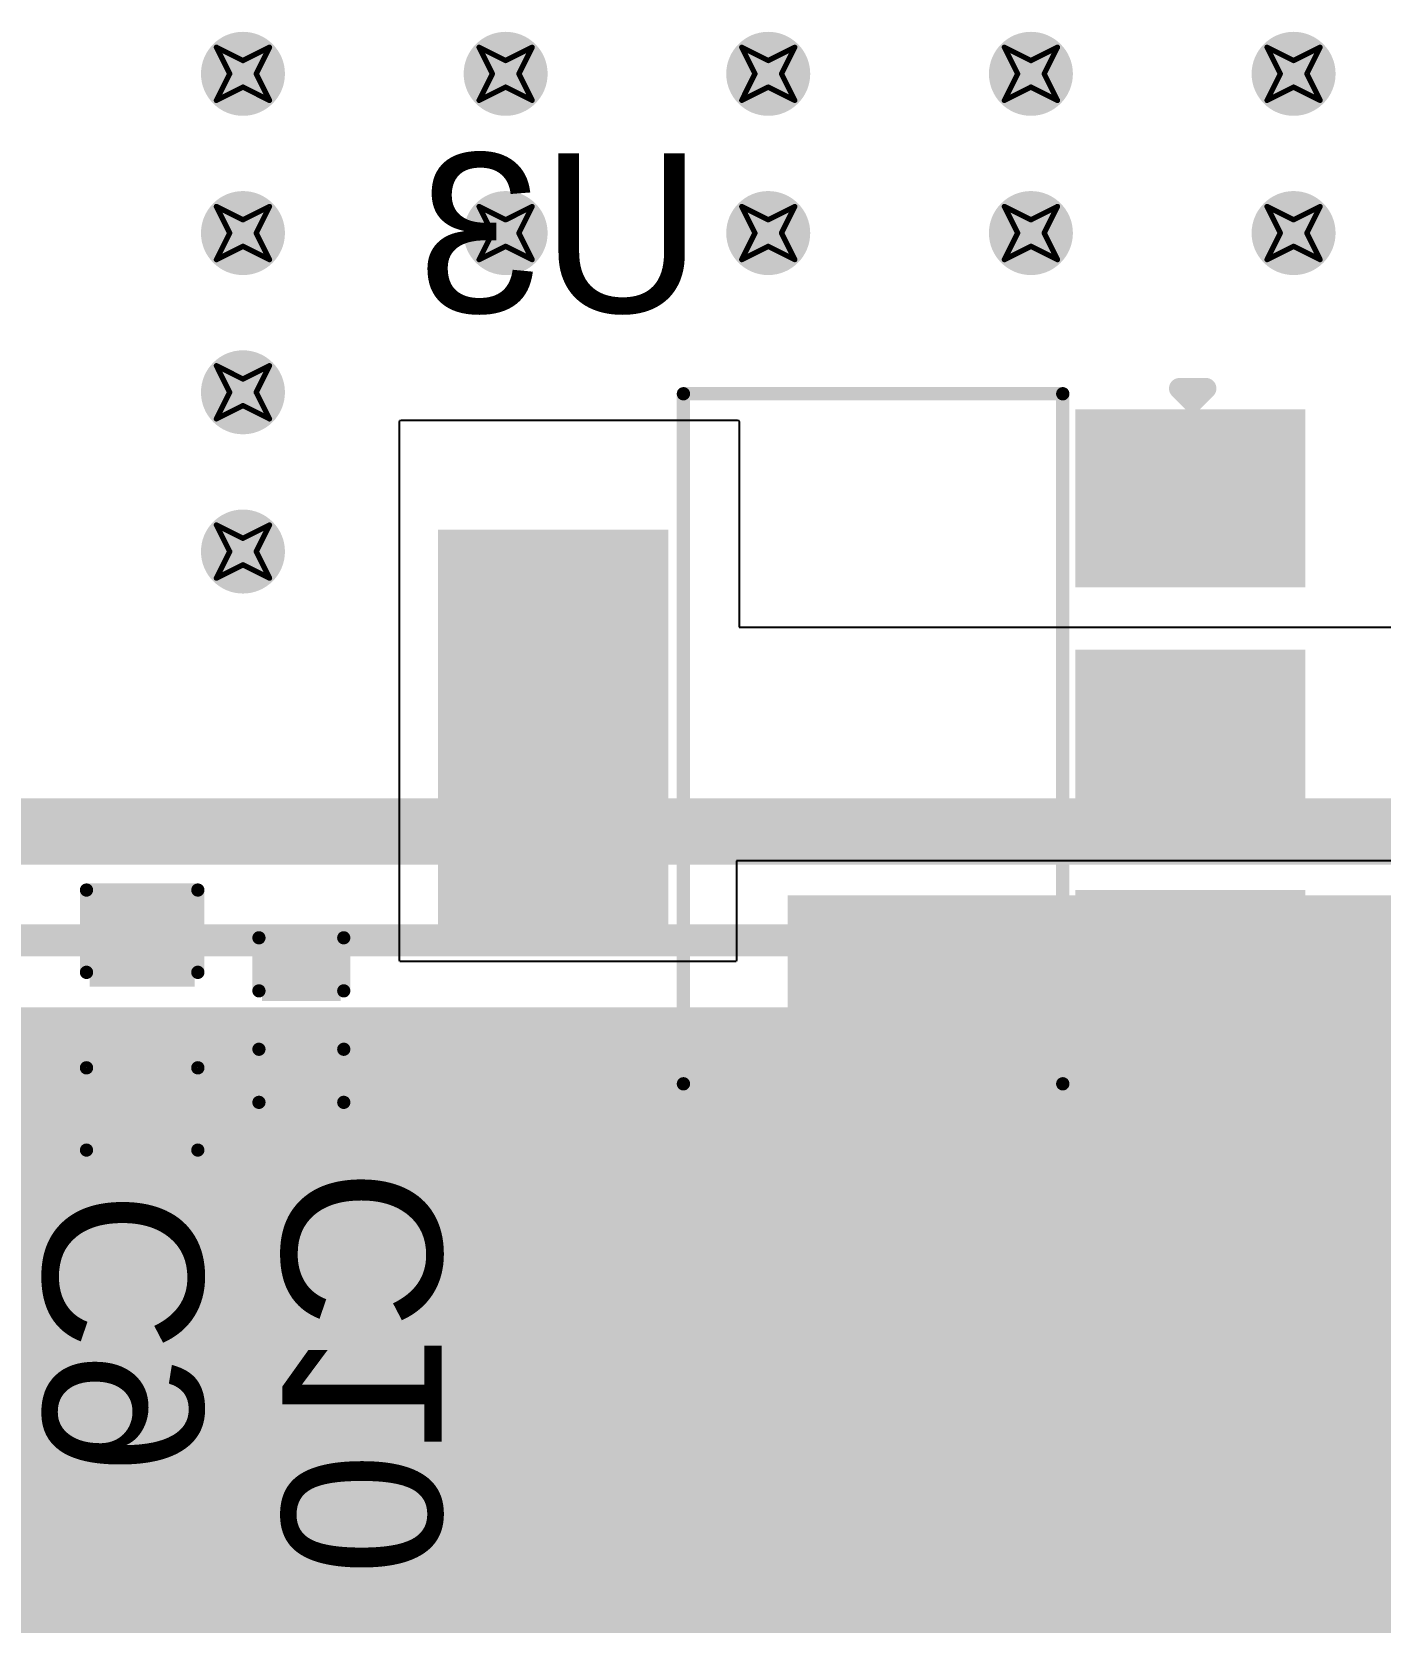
# Model space of a CAD drawing. Header units: inches. Extents: x -11 to 1110, y -7 to 455.
# Drawn here: x 614.89 to 627.8, y 40.21 to 55.43 of the extents above; entities that cross this region are included whole.
import ezdxf

# ---------------------------------------------------------------- set-up
doc = ezdxf.new("R2010")
doc.units = ezdxf.units.IN
for name, color, linetype in [('Bottom Layer', 5, 'Continuous'), ('Bottom Overlay', 54, 'Continuous'), ('Bottom Paste', 16, 'Continuous'), ('Bottom Solder', 6, 'Continuous'), ('Drill Drawing', 1, 'Continuous'), ('Top Layer', 1, 'Continuous'), ('Top Solder', 216, 'Continuous'), ('Via Holes', 16, 'Continuous')]:
    doc.layers.add(name, color=color, linetype=linetype)
doc.styles.add('Arial', font='', dxfattribs={"height": 0.2})
doc.styles.get('Arial').set_extended_font_data('Arial')

# ---------------------------------------------------------------- blocks, each defined once
blk = doc.blocks.new('SOT__223_B_8')
at = {"layer": 'Bottom Layer'}
for points in [[(-3.05, 4.05), (-1.55, 4.05), (-1.55, 2.05), (-3.05, 2.05)], [(-0.75, 4.05), (0.75, 4.05), (0.75, 2.05), (-0.75, 2.05)], [(1.55, 4.05), (3.05, 4.05), (3.05, 2.05), (1.55, 2.05)], [(-1.9, -2.05), (1.9, -2.05), (1.9, -4.05), (-1.9, -4.05)]]:
    blk.add_hatch(color=5, dxfattribs=at).paths.add_polyline_path(points)
at = {"layer": 'Bottom Paste'}
for points in [[(-3.05, 4.05), (-1.55, 4.05), (-1.55, 2.05), (-3.05, 2.05)], [(-0.75, 4.05), (0.75, 4.05), (0.75, 2.05), (-0.75, 2.05)], [(1.55, 4.05), (3.05, 4.05), (3.05, 2.05), (1.55, 2.05)], [(-1.9, -2.05), (1.9, -2.05), (1.9, -4.05), (-1.9, -4.05)]]:
    blk.add_hatch(color=16, dxfattribs=at).paths.add_polyline_path(points)
at = {"layer": 'Bottom Solder'}
for points in [[(-3.152, 4.152), (-1.448, 4.152), (-1.448, 1.948), (-3.152, 1.948)], [(-0.852, 4.152), (0.852, 4.152), (0.852, 1.948), (-0.852, 1.948)], [(1.448, 4.152), (3.152, 4.152), (3.152, 1.948), (1.448, 1.948)], [(-2.002, -1.948), (2.002, -1.948), (2.002, -4.152), (-2.002, -4.152)]]:
    blk.add_hatch(color=6, dxfattribs=at).paths.add_polyline_path(points)
at = {"layer": 'Bottom Overlay'}
for points in [[(-3.353, 2.946, 0.2, 0.2, 0), (-3.353, 3.2, 0.2, 0.2, 0)], [(-3.226, 3.073, 0.2, 0.2, 0), (-3.353, 3.2, 0.2, 0.2, 0)], [(-3.353, 2.946, 0.2, 0.2, 0), (-3.226, 3.073, 0.2, 0.2, 0)], [(-3.302, -1.803, 0.127, 0.127, 0), (-3.302, 1.829, 0.127, 0.127, 0)], [(3.302, 1.829, 0.127, 0.127, 0), (-3.302, 1.829, 0.127, 0.127, 0)], [(3.302, -1.803, 0.127, 0.127, 0), (3.302, 1.829, 0.127, 0.127, 0)], [(3.302, -1.803, 0.127, 0.127, 0), (-3.302, -1.803, 0.127, 0.127, 0)]]:
    blk.add_lwpolyline(points, format="xyseb", dxfattribs=at)
for points in [[(-3.403, 3.2, 0.1, 0.1, 1), (-3.303, 3.2, 0.1, 0.1, 1)], [(-3.403, 3.2, 0.1, 0.1, 1), (-3.303, 3.2, 0.1, 0.1, 1)], [(-3.403, 2.946, 0.1, 0.1, 1), (-3.303, 2.946, 0.1, 0.1, 1)], [(-3.403, 2.946, 0.1, 0.1, 1), (-3.303, 2.946, 0.1, 0.1, 1)], [(-3.276, 3.073, 0.1, 0.1, 1), (-3.176, 3.073, 0.1, 0.1, 1)], [(-3.276, 3.073, 0.1, 0.1, 1), (-3.176, 3.073, 0.1, 0.1, 1)], [(-3.334, 1.829, 0.0635, 0.0635, 1), (-3.27, 1.829, 0.0635, 0.0635, 1)], [(-3.334, 1.829, 0.0635, 0.0635, 1), (-3.27, 1.829, 0.0635, 0.0635, 1)], [(3.27, 1.829, 0.0635, 0.0635, 1), (3.334, 1.829, 0.0635, 0.0635, 1)], [(3.27, 1.829, 0.0635, 0.0635, 1), (3.334, 1.829, 0.0635, 0.0635, 1)], [(-3.334, -1.803, 0.0635, 0.0635, 1), (-3.27, -1.803, 0.0635, 0.0635, 1)], [(-3.334, -1.803, 0.0635, 0.0635, 1), (-3.27, -1.803, 0.0635, 0.0635, 1)], [(3.27, -1.803, 0.0635, 0.0635, 1), (3.334, -1.803, 0.0635, 0.0635, 1)], [(3.27, -1.803, 0.0635, 0.0635, 1), (3.334, -1.803, 0.0635, 0.0635, 1)]]:
    blk.add_lwpolyline(points, format="xyseb", close=True, dxfattribs=at)
blk = doc.blocks.new('C___0402_B_22')
at = {"layer": 'Bottom Layer'}
for points in [[(-0.241, 0.318), (-0.241, -0.318), (-0.699, -0.318), (-0.699, 0.318)], [(0.699, 0.318), (0.699, -0.318), (0.241, -0.318), (0.241, 0.318)]]:
    blk.add_hatch(color=5, dxfattribs=at).paths.add_polyline_path(points)
at = {"layer": 'Bottom Paste'}
for points in [[(-0.241, 0.318), (-0.241, -0.318), (-0.699, -0.318), (-0.699, 0.318)], [(0.699, 0.318), (0.699, -0.318), (0.241, -0.318), (0.241, 0.318)]]:
    blk.add_hatch(color=16, dxfattribs=at).paths.add_polyline_path(points)
at = {"layer": 'Bottom Solder'}
for points in [[(-0.181, 0.377), (-0.181, -0.377), (-0.758, -0.377), (-0.758, 0.377)], [(0.758, 0.377), (0.758, -0.377), (0.181, -0.377), (0.181, 0.377)]]:
    blk.add_hatch(color=6, dxfattribs=at).paths.add_polyline_path(points)
at = {"layer": 'Bottom Overlay'}
for points in [[(-0.279, 0.406, 0.127, 0.127, 0), (-0.787, 0.406, 0.127, 0.127, 0)], [(-0.787, -0.406, 0.127, 0.127, 0), (-0.787, 0.406, 0.127, 0.127, 0)], [(0.787, 0.406, 0.127, 0.127, 0), (0.279, 0.406, 0.127, 0.127, 0)], [(0.787, -0.406, 0.127, 0.127, 0), (0.787, 0.406, 0.127, 0.127, 0)], [(-0.279, -0.406, 0.127, 0.127, 0), (-0.787, -0.406, 0.127, 0.127, 0)], [(0.787, -0.406, 0.127, 0.127, 0), (0.279, -0.406, 0.127, 0.127, 0)]]:
    blk.add_lwpolyline(points, format="xyseb", dxfattribs=at)
for points in [[(-0.819, 0.406, 0.0635, 0.0635, 1), (-0.756, 0.406, 0.0635, 0.0635, 1)], [(-0.819, 0.406, 0.0635, 0.0635, 1), (-0.756, 0.406, 0.0635, 0.0635, 1)], [(-0.311, 0.406, 0.0635, 0.0635, 1), (-0.248, 0.406, 0.0635, 0.0635, 1)], [(0.248, 0.406, 0.0635, 0.0635, 1), (0.311, 0.406, 0.0635, 0.0635, 1)], [(0.756, 0.406, 0.0635, 0.0635, 1), (0.819, 0.406, 0.0635, 0.0635, 1)], [(0.756, 0.406, 0.0635, 0.0635, 1), (0.819, 0.406, 0.0635, 0.0635, 1)], [(-0.819, -0.406, 0.0635, 0.0635, 1), (-0.756, -0.406, 0.0635, 0.0635, 1)], [(-0.819, -0.406, 0.0635, 0.0635, 1), (-0.756, -0.406, 0.0635, 0.0635, 1)], [(-0.311, -0.406, 0.0635, 0.0635, 1), (-0.248, -0.406, 0.0635, 0.0635, 1)], [(0.248, -0.406, 0.0635, 0.0635, 1), (0.311, -0.406, 0.0635, 0.0635, 1)], [(0.756, -0.406, 0.0635, 0.0635, 1), (0.819, -0.406, 0.0635, 0.0635, 1)], [(0.756, -0.406, 0.0635, 0.0635, 1), (0.819, -0.406, 0.0635, 0.0635, 1)]]:
    blk.add_lwpolyline(points, format="xyseb", close=True, dxfattribs=at)
blk = doc.blocks.new('C___0603_B_23')
at = {"layer": 'Bottom Layer'}
for points in [[(-1.143, -0.445), (-1.143, 0.445), (-0.381, 0.445), (-0.381, -0.445)], [(0.381, -0.445), (0.381, 0.445), (1.143, 0.445), (1.143, -0.445)]]:
    blk.add_hatch(color=5, dxfattribs=at).paths.add_polyline_path(points)
at = {"layer": 'Bottom Paste'}
for points in [[(-1.143, -0.445), (-1.143, 0.445), (-0.381, 0.445), (-0.381, -0.445)], [(0.381, -0.445), (0.381, 0.445), (1.143, 0.445), (1.143, -0.445)]]:
    blk.add_hatch(color=16, dxfattribs=at).paths.add_polyline_path(points)
at = {"layer": 'Bottom Solder'}
for points in [[(-1.203, -0.504), (-1.203, 0.504), (-0.321, 0.504), (-0.321, -0.504)], [(0.321, -0.504), (0.321, 0.504), (1.203, 0.504), (1.203, -0.504)]]:
    blk.add_hatch(color=6, dxfattribs=at).paths.add_polyline_path(points)
at = {"layer": 'Bottom Overlay'}
for points in [[(-1.245, -0.533, 0.127, 0.127, 0), (-1.245, 0.533, 0.127, 0.127, 0)], [(-0.457, 0.533, 0.127, 0.127, 0), (-1.245, 0.533, 0.127, 0.127, 0)], [(1.245, 0.533, 0.127, 0.127, 0), (0.457, 0.533, 0.127, 0.127, 0)], [(1.245, -0.533, 0.127, 0.127, 0), (1.245, 0.533, 0.127, 0.127, 0)], [(-0.457, -0.533, 0.127, 0.127, 0), (-1.245, -0.533, 0.127, 0.127, 0)], [(1.245, -0.533, 0.127, 0.127, 0), (0.457, -0.533, 0.127, 0.127, 0)]]:
    blk.add_lwpolyline(points, format="xyseb", dxfattribs=at)
for points in [[(-1.276, 0.533, 0.0635, 0.0635, 1), (-1.213, 0.533, 0.0635, 0.0635, 1)], [(-1.276, 0.533, 0.0635, 0.0635, 1), (-1.213, 0.533, 0.0635, 0.0635, 1)], [(-0.489, 0.533, 0.0635, 0.0635, 1), (-0.425, 0.533, 0.0635, 0.0635, 1)], [(0.425, 0.533, 0.0635, 0.0635, 1), (0.489, 0.533, 0.0635, 0.0635, 1)], [(1.213, 0.533, 0.0635, 0.0635, 1), (1.276, 0.533, 0.0635, 0.0635, 1)], [(1.213, 0.533, 0.0635, 0.0635, 1), (1.276, 0.533, 0.0635, 0.0635, 1)], [(-1.276, -0.533, 0.0635, 0.0635, 1), (-1.213, -0.533, 0.0635, 0.0635, 1)], [(-1.276, -0.533, 0.0635, 0.0635, 1), (-1.213, -0.533, 0.0635, 0.0635, 1)], [(-0.489, -0.533, 0.0635, 0.0635, 1), (-0.425, -0.533, 0.0635, 0.0635, 1)], [(0.425, -0.533, 0.0635, 0.0635, 1), (0.489, -0.533, 0.0635, 0.0635, 1)], [(1.213, -0.533, 0.0635, 0.0635, 1), (1.276, -0.533, 0.0635, 0.0635, 1)], [(1.213, -0.533, 0.0635, 0.0635, 1), (1.276, -0.533, 0.0635, 0.0635, 1)]]:
    blk.add_lwpolyline(points, format="xyseb", close=True, dxfattribs=at)

msp = doc.modelspace()

# ---------------------------------------------------------------- hatches: boundary and pattern name
at = {"layer": 'Bottom Layer'}
h = msp.add_hatch(color=5, dxfattribs=at)
edge = h.paths.add_edge_path()
edge.add_arc((616.915, 55.03), 0.3, 0, 360)
h = msp.add_hatch(color=5, dxfattribs=at)
edge = h.paths.add_edge_path()
edge.add_arc((619.43, 55.03), 0.3, 0, 360)
h = msp.add_hatch(color=5, dxfattribs=at)
edge = h.paths.add_edge_path()
edge.add_arc((621.944, 55.03), 0.3, 0, 360)
h = msp.add_hatch(color=5, dxfattribs=at)
edge = h.paths.add_edge_path()
edge.add_arc((624.459, 55.03), 0.3, 0, 360)
h = msp.add_hatch(color=5, dxfattribs=at)
edge = h.paths.add_edge_path()
edge.add_arc((626.974, 55.03), 0.3, 0, 360)
h = msp.add_hatch(color=5, dxfattribs=at)
edge = h.paths.add_edge_path()
edge.add_arc((616.915, 53.506), 0.3, 0, 360)
h = msp.add_hatch(color=5, dxfattribs=at)
edge = h.paths.add_edge_path()
edge.add_arc((619.43, 53.506), 0.3, 0, 360)
h = msp.add_hatch(color=5, dxfattribs=at)
edge = h.paths.add_edge_path()
edge.add_arc((621.944, 53.506), 0.3, 0, 360)
h = msp.add_hatch(color=5, dxfattribs=at)
edge = h.paths.add_edge_path()
edge.add_arc((624.459, 53.506), 0.3, 0, 360)
h = msp.add_hatch(color=5, dxfattribs=at)
edge = h.paths.add_edge_path()
edge.add_arc((626.974, 53.506), 0.3, 0, 360)
h = msp.add_hatch(color=5, dxfattribs=at)
edge = h.paths.add_edge_path()
edge.add_arc((616.915, 51.982), 0.3, 0, 360)
h = msp.add_hatch(color=5, dxfattribs=at)
edge = h.paths.add_edge_path()
edge.add_arc((616.915, 50.458), 0.3, 0, 360)
for points in [[(622.13, 41.092), (646.019, 41.092), (646.019, 47.168), (622.13, 47.168)], [(646.024, 25.476), (581.304, 25.476), (581.304, 45.872), (646.024, 45.872)]]:
    msp.add_hatch(color=5, dxfattribs=at).paths.add_polyline_path(points)
at = {"layer": 'Bottom Solder'}
h = msp.add_hatch(color=6, dxfattribs=at)
edge = h.paths.add_edge_path()
edge.add_arc((616.915, 55.03), 0.402, 0, 360)
h = msp.add_hatch(color=6, dxfattribs=at)
edge = h.paths.add_edge_path()
edge.add_arc((619.43, 55.03), 0.402, 0, 360)
h = msp.add_hatch(color=6, dxfattribs=at)
edge = h.paths.add_edge_path()
edge.add_arc((621.944, 55.03), 0.402, 0, 360)
h = msp.add_hatch(color=6, dxfattribs=at)
edge = h.paths.add_edge_path()
edge.add_arc((624.459, 55.03), 0.402, 0, 360)
h = msp.add_hatch(color=6, dxfattribs=at)
edge = h.paths.add_edge_path()
edge.add_arc((626.974, 55.03), 0.402, 0, 360)
h = msp.add_hatch(color=6, dxfattribs=at)
edge = h.paths.add_edge_path()
edge.add_arc((616.915, 53.506), 0.402, 0, 360)
h = msp.add_hatch(color=6, dxfattribs=at)
edge = h.paths.add_edge_path()
edge.add_arc((619.43, 53.506), 0.402, 0, 360)
h = msp.add_hatch(color=6, dxfattribs=at)
edge = h.paths.add_edge_path()
edge.add_arc((621.944, 53.506), 0.402, 0, 360)
h = msp.add_hatch(color=6, dxfattribs=at)
edge = h.paths.add_edge_path()
edge.add_arc((624.459, 53.506), 0.402, 0, 360)
h = msp.add_hatch(color=6, dxfattribs=at)
edge = h.paths.add_edge_path()
edge.add_arc((626.974, 53.506), 0.402, 0, 360)
h = msp.add_hatch(color=6, dxfattribs=at)
edge = h.paths.add_edge_path()
edge.add_arc((616.915, 51.982), 0.402, 0, 360)
h = msp.add_hatch(color=6, dxfattribs=at)
edge = h.paths.add_edge_path()
edge.add_arc((616.915, 50.458), 0.402, 0, 360)
at = {"layer": 'Top Layer'}
h = msp.add_hatch(color=1, dxfattribs=at)
edge = h.paths.add_edge_path()
edge.add_arc((616.915, 55.03), 0.3, 0, 360)
h = msp.add_hatch(color=1, dxfattribs=at)
edge = h.paths.add_edge_path()
edge.add_arc((619.43, 55.03), 0.3, 0, 360)
h = msp.add_hatch(color=1, dxfattribs=at)
edge = h.paths.add_edge_path()
edge.add_arc((621.944, 55.03), 0.3, 0, 360)
h = msp.add_hatch(color=1, dxfattribs=at)
edge = h.paths.add_edge_path()
edge.add_arc((624.459, 55.03), 0.3, 0, 360)
h = msp.add_hatch(color=1, dxfattribs=at)
edge = h.paths.add_edge_path()
edge.add_arc((626.974, 55.03), 0.3, 0, 360)
h = msp.add_hatch(color=1, dxfattribs=at)
edge = h.paths.add_edge_path()
edge.add_arc((616.915, 53.506), 0.3, 0, 360)
h = msp.add_hatch(color=1, dxfattribs=at)
edge = h.paths.add_edge_path()
edge.add_arc((619.43, 53.506), 0.3, 0, 360)
h = msp.add_hatch(color=1, dxfattribs=at)
edge = h.paths.add_edge_path()
edge.add_arc((621.944, 53.506), 0.3, 0, 360)
h = msp.add_hatch(color=1, dxfattribs=at)
edge = h.paths.add_edge_path()
edge.add_arc((624.459, 53.506), 0.3, 0, 360)
h = msp.add_hatch(color=1, dxfattribs=at)
edge = h.paths.add_edge_path()
edge.add_arc((626.974, 53.506), 0.3, 0, 360)
h = msp.add_hatch(color=1, dxfattribs=at)
edge = h.paths.add_edge_path()
edge.add_arc((616.915, 51.982), 0.3, 0, 360)
h = msp.add_hatch(color=1, dxfattribs=at)
edge = h.paths.add_edge_path()
edge.add_arc((616.915, 50.458), 0.3, 0, 360)
at = {"layer": 'Top Solder'}
h = msp.add_hatch(color=216, dxfattribs=at)
edge = h.paths.add_edge_path()
edge.add_arc((616.915, 55.03), 0.402, 0, 360)
h = msp.add_hatch(color=216, dxfattribs=at)
edge = h.paths.add_edge_path()
edge.add_arc((619.43, 55.03), 0.402, 0, 360)
h = msp.add_hatch(color=216, dxfattribs=at)
edge = h.paths.add_edge_path()
edge.add_arc((621.944, 55.03), 0.402, 0, 360)
h = msp.add_hatch(color=216, dxfattribs=at)
edge = h.paths.add_edge_path()
edge.add_arc((624.459, 55.03), 0.402, 0, 360)
h = msp.add_hatch(color=216, dxfattribs=at)
edge = h.paths.add_edge_path()
edge.add_arc((626.974, 55.03), 0.402, 0, 360)
h = msp.add_hatch(color=216, dxfattribs=at)
edge = h.paths.add_edge_path()
edge.add_arc((616.915, 53.506), 0.402, 0, 360)
h = msp.add_hatch(color=216, dxfattribs=at)
edge = h.paths.add_edge_path()
edge.add_arc((619.43, 53.506), 0.402, 0, 360)
h = msp.add_hatch(color=216, dxfattribs=at)
edge = h.paths.add_edge_path()
edge.add_arc((621.944, 53.506), 0.402, 0, 360)
h = msp.add_hatch(color=216, dxfattribs=at)
edge = h.paths.add_edge_path()
edge.add_arc((624.459, 53.506), 0.402, 0, 360)
h = msp.add_hatch(color=216, dxfattribs=at)
edge = h.paths.add_edge_path()
edge.add_arc((626.974, 53.506), 0.402, 0, 360)
h = msp.add_hatch(color=216, dxfattribs=at)
edge = h.paths.add_edge_path()
edge.add_arc((616.915, 51.982), 0.402, 0, 360)
h = msp.add_hatch(color=216, dxfattribs=at)
edge = h.paths.add_edge_path()
edge.add_arc((616.915, 50.458), 0.402, 0, 360)
at = {"layer": 'Via Holes'}
h = msp.add_hatch(color=7, dxfattribs=at)
edge = h.paths.add_edge_path()
edge.add_arc((616.915, 55.03), 0.15, 0, 360)
h = msp.add_hatch(color=7, dxfattribs=at)
edge = h.paths.add_edge_path()
edge.add_arc((619.43, 55.03), 0.15, 0, 360)
h = msp.add_hatch(color=7, dxfattribs=at)
edge = h.paths.add_edge_path()
edge.add_arc((621.944, 55.03), 0.15, 0, 360)
h = msp.add_hatch(color=7, dxfattribs=at)
edge = h.paths.add_edge_path()
edge.add_arc((624.459, 55.03), 0.15, 0, 360)
h = msp.add_hatch(color=7, dxfattribs=at)
edge = h.paths.add_edge_path()
edge.add_arc((626.974, 55.03), 0.15, 0, 360)
h = msp.add_hatch(color=7, dxfattribs=at)
edge = h.paths.add_edge_path()
edge.add_arc((616.915, 53.506), 0.15, 0, 360)
h = msp.add_hatch(color=7, dxfattribs=at)
edge = h.paths.add_edge_path()
edge.add_arc((619.43, 53.506), 0.15, 0, 360)
h = msp.add_hatch(color=7, dxfattribs=at)
edge = h.paths.add_edge_path()
edge.add_arc((621.944, 53.506), 0.15, 0, 360)
h = msp.add_hatch(color=7, dxfattribs=at)
edge = h.paths.add_edge_path()
edge.add_arc((624.459, 53.506), 0.15, 0, 360)
h = msp.add_hatch(color=7, dxfattribs=at)
edge = h.paths.add_edge_path()
edge.add_arc((626.974, 53.506), 0.15, 0, 360)
h = msp.add_hatch(color=7, dxfattribs=at)
edge = h.paths.add_edge_path()
edge.add_arc((616.915, 51.982), 0.15, 0, 360)
h = msp.add_hatch(color=7, dxfattribs=at)
edge = h.paths.add_edge_path()
edge.add_arc((616.915, 50.458), 0.15, 0, 360)

# ---------------------------------------------------------------- linework, layer by layer
at = {"layer": 'Bottom Layer'}
for p, q in [((618.414, 51.699), (618.417, 51.713)), ((618.414, 46.551), (618.414, 51.699)), ((618.417, 51.713), (618.432, 51.716)), ((618.432, 51.716), (621.647, 51.716)), ((621.647, 51.716), (621.662, 51.713)), ((621.662, 51.713), (621.665, 51.699)), ((621.665, 51.699), (621.665, 49.914)), ((621.665, 49.914), (621.665, 49.733)), ((621.665, 49.733), (651.086, 49.733)), ((647.37, 47.498), (621.64, 47.498)), ((621.64, 47.498), (621.64, 46.551)), ((618.417, 46.536), (618.414, 46.551)), ((618.432, 46.533), (618.417, 46.536)), ((621.622, 46.533), (618.432, 46.533)), ((621.637, 46.536), (621.622, 46.533)), ((621.64, 46.551), (621.637, 46.536))]:
    msp.add_line(p, q, dxfattribs=at)
at = {"layer": 'Drill Drawing'}
for points in [[(616.661, 55.284, 0.0508, 0.0508, 0), (616.915, 55.157, 0.0508, 0.0508, 0)], [(616.661, 55.284, 0.0508, 0.0508, 0), (616.788, 55.03, 0.0508, 0.0508, 0)], [(616.915, 55.157, 0.0508, 0.0508, 0), (617.169, 55.284, 0.0508, 0.0508, 0)], [(617.042, 55.03, 0.0508, 0.0508, 0), (617.169, 55.284, 0.0508, 0.0508, 0)], [(619.176, 55.284, 0.0508, 0.0508, 0), (619.43, 55.157, 0.0508, 0.0508, 0)], [(619.176, 55.284, 0.0508, 0.0508, 0), (619.303, 55.03, 0.0508, 0.0508, 0)], [(619.43, 55.157, 0.0508, 0.0508, 0), (619.684, 55.284, 0.0508, 0.0508, 0)], [(619.557, 55.03, 0.0508, 0.0508, 0), (619.684, 55.284, 0.0508, 0.0508, 0)], [(621.69, 55.284, 0.0508, 0.0508, 0), (621.944, 55.157, 0.0508, 0.0508, 0)], [(621.69, 55.284, 0.0508, 0.0508, 0), (621.817, 55.03, 0.0508, 0.0508, 0)], [(621.944, 55.157, 0.0508, 0.0508, 0), (622.198, 55.284, 0.0508, 0.0508, 0)], [(622.071, 55.03, 0.0508, 0.0508, 0), (622.198, 55.284, 0.0508, 0.0508, 0)], [(624.205, 55.284, 0.0508, 0.0508, 0), (624.459, 55.157, 0.0508, 0.0508, 0)], [(624.205, 55.284, 0.0508, 0.0508, 0), (624.332, 55.03, 0.0508, 0.0508, 0)], [(624.459, 55.157, 0.0508, 0.0508, 0), (624.713, 55.284, 0.0508, 0.0508, 0)], [(624.586, 55.03, 0.0508, 0.0508, 0), (624.713, 55.284, 0.0508, 0.0508, 0)], [(626.72, 55.284, 0.0508, 0.0508, 0), (626.974, 55.157, 0.0508, 0.0508, 0)], [(626.72, 55.284, 0.0508, 0.0508, 0), (626.847, 55.03, 0.0508, 0.0508, 0)], [(626.974, 55.157, 0.0508, 0.0508, 0), (627.228, 55.284, 0.0508, 0.0508, 0)], [(627.101, 55.03, 0.0508, 0.0508, 0), (627.228, 55.284, 0.0508, 0.0508, 0)], [(616.661, 54.776, 0.0508, 0.0508, 0), (616.788, 55.03, 0.0508, 0.0508, 0)], [(617.042, 55.03, 0.0508, 0.0508, 0), (617.169, 54.776, 0.0508, 0.0508, 0)], [(619.176, 54.776, 0.0508, 0.0508, 0), (619.303, 55.03, 0.0508, 0.0508, 0)], [(619.557, 55.03, 0.0508, 0.0508, 0), (619.684, 54.776, 0.0508, 0.0508, 0)], [(621.69, 54.776, 0.0508, 0.0508, 0), (621.817, 55.03, 0.0508, 0.0508, 0)], [(622.071, 55.03, 0.0508, 0.0508, 0), (622.198, 54.776, 0.0508, 0.0508, 0)], [(624.205, 54.776, 0.0508, 0.0508, 0), (624.332, 55.03, 0.0508, 0.0508, 0)], [(624.586, 55.03, 0.0508, 0.0508, 0), (624.713, 54.776, 0.0508, 0.0508, 0)], [(626.72, 54.776, 0.0508, 0.0508, 0), (626.847, 55.03, 0.0508, 0.0508, 0)], [(627.101, 55.03, 0.0508, 0.0508, 0), (627.228, 54.776, 0.0508, 0.0508, 0)], [(616.661, 54.776, 0.0508, 0.0508, 0), (616.915, 54.903, 0.0508, 0.0508, 0)], [(616.915, 54.903, 0.0508, 0.0508, 0), (617.169, 54.776, 0.0508, 0.0508, 0)], [(619.176, 54.776, 0.0508, 0.0508, 0), (619.43, 54.903, 0.0508, 0.0508, 0)], [(619.43, 54.903, 0.0508, 0.0508, 0), (619.684, 54.776, 0.0508, 0.0508, 0)], [(621.69, 54.776, 0.0508, 0.0508, 0), (621.944, 54.903, 0.0508, 0.0508, 0)], [(621.944, 54.903, 0.0508, 0.0508, 0), (622.198, 54.776, 0.0508, 0.0508, 0)], [(624.205, 54.776, 0.0508, 0.0508, 0), (624.459, 54.903, 0.0508, 0.0508, 0)], [(624.459, 54.903, 0.0508, 0.0508, 0), (624.713, 54.776, 0.0508, 0.0508, 0)], [(626.72, 54.776, 0.0508, 0.0508, 0), (626.974, 54.903, 0.0508, 0.0508, 0)], [(626.974, 54.903, 0.0508, 0.0508, 0), (627.228, 54.776, 0.0508, 0.0508, 0)], [(616.661, 53.76, 0.0508, 0.0508, 0), (616.915, 53.633, 0.0508, 0.0508, 0)], [(616.661, 53.76, 0.0508, 0.0508, 0), (616.788, 53.506, 0.0508, 0.0508, 0)], [(616.915, 53.633, 0.0508, 0.0508, 0), (617.169, 53.76, 0.0508, 0.0508, 0)], [(617.042, 53.506, 0.0508, 0.0508, 0), (617.169, 53.76, 0.0508, 0.0508, 0)], [(619.176, 53.76, 0.0508, 0.0508, 0), (619.43, 53.633, 0.0508, 0.0508, 0)], [(619.176, 53.76, 0.0508, 0.0508, 0), (619.303, 53.506, 0.0508, 0.0508, 0)], [(619.43, 53.633, 0.0508, 0.0508, 0), (619.684, 53.76, 0.0508, 0.0508, 0)], [(619.557, 53.506, 0.0508, 0.0508, 0), (619.684, 53.76, 0.0508, 0.0508, 0)], [(621.69, 53.76, 0.0508, 0.0508, 0), (621.944, 53.633, 0.0508, 0.0508, 0)], [(621.69, 53.76, 0.0508, 0.0508, 0), (621.817, 53.506, 0.0508, 0.0508, 0)], [(621.944, 53.633, 0.0508, 0.0508, 0), (622.198, 53.76, 0.0508, 0.0508, 0)], [(622.071, 53.506, 0.0508, 0.0508, 0), (622.198, 53.76, 0.0508, 0.0508, 0)], [(624.205, 53.76, 0.0508, 0.0508, 0), (624.459, 53.633, 0.0508, 0.0508, 0)], [(624.205, 53.76, 0.0508, 0.0508, 0), (624.332, 53.506, 0.0508, 0.0508, 0)], [(624.459, 53.633, 0.0508, 0.0508, 0), (624.713, 53.76, 0.0508, 0.0508, 0)], [(624.586, 53.506, 0.0508, 0.0508, 0), (624.713, 53.76, 0.0508, 0.0508, 0)], [(626.72, 53.76, 0.0508, 0.0508, 0), (626.974, 53.633, 0.0508, 0.0508, 0)], [(626.72, 53.76, 0.0508, 0.0508, 0), (626.847, 53.506, 0.0508, 0.0508, 0)], [(626.974, 53.633, 0.0508, 0.0508, 0), (627.228, 53.76, 0.0508, 0.0508, 0)], [(627.101, 53.506, 0.0508, 0.0508, 0), (627.228, 53.76, 0.0508, 0.0508, 0)], [(616.661, 53.252, 0.0508, 0.0508, 0), (616.788, 53.506, 0.0508, 0.0508, 0)], [(617.042, 53.506, 0.0508, 0.0508, 0), (617.169, 53.252, 0.0508, 0.0508, 0)], [(619.176, 53.252, 0.0508, 0.0508, 0), (619.303, 53.506, 0.0508, 0.0508, 0)], [(619.557, 53.506, 0.0508, 0.0508, 0), (619.684, 53.252, 0.0508, 0.0508, 0)], [(621.69, 53.252, 0.0508, 0.0508, 0), (621.817, 53.506, 0.0508, 0.0508, 0)], [(622.071, 53.506, 0.0508, 0.0508, 0), (622.198, 53.252, 0.0508, 0.0508, 0)], [(624.205, 53.252, 0.0508, 0.0508, 0), (624.332, 53.506, 0.0508, 0.0508, 0)], [(624.586, 53.506, 0.0508, 0.0508, 0), (624.713, 53.252, 0.0508, 0.0508, 0)], [(626.72, 53.252, 0.0508, 0.0508, 0), (626.847, 53.506, 0.0508, 0.0508, 0)], [(627.101, 53.506, 0.0508, 0.0508, 0), (627.228, 53.252, 0.0508, 0.0508, 0)], [(616.661, 53.252, 0.0508, 0.0508, 0), (616.915, 53.379, 0.0508, 0.0508, 0)], [(616.915, 53.379, 0.0508, 0.0508, 0), (617.169, 53.252, 0.0508, 0.0508, 0)], [(619.176, 53.252, 0.0508, 0.0508, 0), (619.43, 53.379, 0.0508, 0.0508, 0)], [(619.43, 53.379, 0.0508, 0.0508, 0), (619.684, 53.252, 0.0508, 0.0508, 0)], [(621.69, 53.252, 0.0508, 0.0508, 0), (621.944, 53.379, 0.0508, 0.0508, 0)], [(621.944, 53.379, 0.0508, 0.0508, 0), (622.198, 53.252, 0.0508, 0.0508, 0)], [(624.205, 53.252, 0.0508, 0.0508, 0), (624.459, 53.379, 0.0508, 0.0508, 0)], [(624.459, 53.379, 0.0508, 0.0508, 0), (624.713, 53.252, 0.0508, 0.0508, 0)], [(626.72, 53.252, 0.0508, 0.0508, 0), (626.974, 53.379, 0.0508, 0.0508, 0)], [(626.974, 53.379, 0.0508, 0.0508, 0), (627.228, 53.252, 0.0508, 0.0508, 0)], [(616.661, 52.236, 0.0508, 0.0508, 0), (616.915, 52.109, 0.0508, 0.0508, 0)], [(616.661, 52.236, 0.0508, 0.0508, 0), (616.788, 51.982, 0.0508, 0.0508, 0)], [(616.915, 52.109, 0.0508, 0.0508, 0), (617.169, 52.236, 0.0508, 0.0508, 0)], [(617.042, 51.982, 0.0508, 0.0508, 0), (617.169, 52.236, 0.0508, 0.0508, 0)], [(616.661, 51.728, 0.0508, 0.0508, 0), (616.788, 51.982, 0.0508, 0.0508, 0)], [(617.042, 51.982, 0.0508, 0.0508, 0), (617.169, 51.728, 0.0508, 0.0508, 0)], [(616.661, 51.728, 0.0508, 0.0508, 0), (616.915, 51.855, 0.0508, 0.0508, 0)], [(616.915, 51.855, 0.0508, 0.0508, 0), (617.169, 51.728, 0.0508, 0.0508, 0)], [(616.661, 50.712, 0.0508, 0.0508, 0), (616.915, 50.585, 0.0508, 0.0508, 0)], [(616.661, 50.712, 0.0508, 0.0508, 0), (616.788, 50.458, 0.0508, 0.0508, 0)], [(616.915, 50.585, 0.0508, 0.0508, 0), (617.169, 50.712, 0.0508, 0.0508, 0)], [(617.042, 50.458, 0.0508, 0.0508, 0), (617.169, 50.712, 0.0508, 0.0508, 0)], [(616.661, 50.204, 0.0508, 0.0508, 0), (616.788, 50.458, 0.0508, 0.0508, 0)], [(617.042, 50.458, 0.0508, 0.0508, 0), (617.169, 50.204, 0.0508, 0.0508, 0)], [(616.661, 50.204, 0.0508, 0.0508, 0), (616.915, 50.331, 0.0508, 0.0508, 0)], [(616.915, 50.331, 0.0508, 0.0508, 0), (617.169, 50.204, 0.0508, 0.0508, 0)]]:
    msp.add_lwpolyline(points, format="xyseb", dxfattribs=at)
for points in [[(616.648, 55.284, 0.0254, 0.0254, 1), (616.674, 55.284, 0.0254, 0.0254, 1)], [(616.648, 55.284, 0.0254, 0.0254, 1), (616.674, 55.284, 0.0254, 0.0254, 1)], [(617.156, 55.284, 0.0254, 0.0254, 1), (617.182, 55.284, 0.0254, 0.0254, 1)], [(617.156, 55.284, 0.0254, 0.0254, 1), (617.182, 55.284, 0.0254, 0.0254, 1)], [(619.163, 55.284, 0.0254, 0.0254, 1), (619.188, 55.284, 0.0254, 0.0254, 1)], [(619.163, 55.284, 0.0254, 0.0254, 1), (619.188, 55.284, 0.0254, 0.0254, 1)], [(619.671, 55.284, 0.0254, 0.0254, 1), (619.696, 55.284, 0.0254, 0.0254, 1)], [(619.671, 55.284, 0.0254, 0.0254, 1), (619.696, 55.284, 0.0254, 0.0254, 1)], [(621.678, 55.284, 0.0254, 0.0254, 1), (621.703, 55.284, 0.0254, 0.0254, 1)], [(621.678, 55.284, 0.0254, 0.0254, 1), (621.703, 55.284, 0.0254, 0.0254, 1)], [(622.186, 55.284, 0.0254, 0.0254, 1), (622.211, 55.284, 0.0254, 0.0254, 1)], [(622.186, 55.284, 0.0254, 0.0254, 1), (622.211, 55.284, 0.0254, 0.0254, 1)], [(624.192, 55.284, 0.0254, 0.0254, 1), (624.218, 55.284, 0.0254, 0.0254, 1)], [(624.192, 55.284, 0.0254, 0.0254, 1), (624.218, 55.284, 0.0254, 0.0254, 1)], [(624.7, 55.284, 0.0254, 0.0254, 1), (624.726, 55.284, 0.0254, 0.0254, 1)], [(624.7, 55.284, 0.0254, 0.0254, 1), (624.726, 55.284, 0.0254, 0.0254, 1)], [(626.707, 55.284, 0.0254, 0.0254, 1), (626.732, 55.284, 0.0254, 0.0254, 1)], [(626.707, 55.284, 0.0254, 0.0254, 1), (626.732, 55.284, 0.0254, 0.0254, 1)], [(627.215, 55.284, 0.0254, 0.0254, 1), (627.24, 55.284, 0.0254, 0.0254, 1)], [(627.215, 55.284, 0.0254, 0.0254, 1), (627.24, 55.284, 0.0254, 0.0254, 1)], [(616.902, 55.157, 0.0254, 0.0254, 1), (616.928, 55.157, 0.0254, 0.0254, 1)], [(616.902, 55.157, 0.0254, 0.0254, 1), (616.928, 55.157, 0.0254, 0.0254, 1)], [(619.417, 55.157, 0.0254, 0.0254, 1), (619.442, 55.157, 0.0254, 0.0254, 1)], [(619.417, 55.157, 0.0254, 0.0254, 1), (619.442, 55.157, 0.0254, 0.0254, 1)], [(621.932, 55.157, 0.0254, 0.0254, 1), (621.957, 55.157, 0.0254, 0.0254, 1)], [(621.932, 55.157, 0.0254, 0.0254, 1), (621.957, 55.157, 0.0254, 0.0254, 1)], [(624.446, 55.157, 0.0254, 0.0254, 1), (624.472, 55.157, 0.0254, 0.0254, 1)], [(624.446, 55.157, 0.0254, 0.0254, 1), (624.472, 55.157, 0.0254, 0.0254, 1)], [(626.961, 55.157, 0.0254, 0.0254, 1), (626.986, 55.157, 0.0254, 0.0254, 1)], [(626.961, 55.157, 0.0254, 0.0254, 1), (626.986, 55.157, 0.0254, 0.0254, 1)], [(616.775, 55.03, 0.0254, 0.0254, 1), (616.801, 55.03, 0.0254, 0.0254, 1)], [(616.775, 55.03, 0.0254, 0.0254, 1), (616.801, 55.03, 0.0254, 0.0254, 1)], [(617.029, 55.03, 0.0254, 0.0254, 1), (617.055, 55.03, 0.0254, 0.0254, 1)], [(617.029, 55.03, 0.0254, 0.0254, 1), (617.055, 55.03, 0.0254, 0.0254, 1)], [(619.29, 55.03, 0.0254, 0.0254, 1), (619.315, 55.03, 0.0254, 0.0254, 1)], [(619.29, 55.03, 0.0254, 0.0254, 1), (619.315, 55.03, 0.0254, 0.0254, 1)], [(619.544, 55.03, 0.0254, 0.0254, 1), (619.569, 55.03, 0.0254, 0.0254, 1)], [(619.544, 55.03, 0.0254, 0.0254, 1), (619.569, 55.03, 0.0254, 0.0254, 1)], [(621.805, 55.03, 0.0254, 0.0254, 1), (621.83, 55.03, 0.0254, 0.0254, 1)], [(621.805, 55.03, 0.0254, 0.0254, 1), (621.83, 55.03, 0.0254, 0.0254, 1)], [(622.059, 55.03, 0.0254, 0.0254, 1), (622.084, 55.03, 0.0254, 0.0254, 1)], [(622.059, 55.03, 0.0254, 0.0254, 1), (622.084, 55.03, 0.0254, 0.0254, 1)], [(624.319, 55.03, 0.0254, 0.0254, 1), (624.345, 55.03, 0.0254, 0.0254, 1)], [(624.319, 55.03, 0.0254, 0.0254, 1), (624.345, 55.03, 0.0254, 0.0254, 1)], [(624.573, 55.03, 0.0254, 0.0254, 1), (624.599, 55.03, 0.0254, 0.0254, 1)], [(624.573, 55.03, 0.0254, 0.0254, 1), (624.599, 55.03, 0.0254, 0.0254, 1)], [(626.834, 55.03, 0.0254, 0.0254, 1), (626.859, 55.03, 0.0254, 0.0254, 1)], [(626.834, 55.03, 0.0254, 0.0254, 1), (626.859, 55.03, 0.0254, 0.0254, 1)], [(627.088, 55.03, 0.0254, 0.0254, 1), (627.113, 55.03, 0.0254, 0.0254, 1)], [(627.088, 55.03, 0.0254, 0.0254, 1), (627.113, 55.03, 0.0254, 0.0254, 1)], [(616.648, 54.776, 0.0254, 0.0254, 1), (616.674, 54.776, 0.0254, 0.0254, 1)], [(616.648, 54.776, 0.0254, 0.0254, 1), (616.674, 54.776, 0.0254, 0.0254, 1)], [(616.902, 54.903, 0.0254, 0.0254, 1), (616.928, 54.903, 0.0254, 0.0254, 1)], [(616.902, 54.903, 0.0254, 0.0254, 1), (616.928, 54.903, 0.0254, 0.0254, 1)], [(617.156, 54.776, 0.0254, 0.0254, 1), (617.182, 54.776, 0.0254, 0.0254, 1)], [(617.156, 54.776, 0.0254, 0.0254, 1), (617.182, 54.776, 0.0254, 0.0254, 1)], [(619.163, 54.776, 0.0254, 0.0254, 1), (619.188, 54.776, 0.0254, 0.0254, 1)], [(619.163, 54.776, 0.0254, 0.0254, 1), (619.188, 54.776, 0.0254, 0.0254, 1)], [(619.417, 54.903, 0.0254, 0.0254, 1), (619.442, 54.903, 0.0254, 0.0254, 1)], [(619.417, 54.903, 0.0254, 0.0254, 1), (619.442, 54.903, 0.0254, 0.0254, 1)], [(619.671, 54.776, 0.0254, 0.0254, 1), (619.696, 54.776, 0.0254, 0.0254, 1)], [(619.671, 54.776, 0.0254, 0.0254, 1), (619.696, 54.776, 0.0254, 0.0254, 1)], [(621.678, 54.776, 0.0254, 0.0254, 1), (621.703, 54.776, 0.0254, 0.0254, 1)], [(621.678, 54.776, 0.0254, 0.0254, 1), (621.703, 54.776, 0.0254, 0.0254, 1)], [(621.932, 54.903, 0.0254, 0.0254, 1), (621.957, 54.903, 0.0254, 0.0254, 1)], [(621.932, 54.903, 0.0254, 0.0254, 1), (621.957, 54.903, 0.0254, 0.0254, 1)], [(622.186, 54.776, 0.0254, 0.0254, 1), (622.211, 54.776, 0.0254, 0.0254, 1)], [(622.186, 54.776, 0.0254, 0.0254, 1), (622.211, 54.776, 0.0254, 0.0254, 1)], [(624.192, 54.776, 0.0254, 0.0254, 1), (624.218, 54.776, 0.0254, 0.0254, 1)], [(624.192, 54.776, 0.0254, 0.0254, 1), (624.218, 54.776, 0.0254, 0.0254, 1)], [(624.446, 54.903, 0.0254, 0.0254, 1), (624.472, 54.903, 0.0254, 0.0254, 1)], [(624.446, 54.903, 0.0254, 0.0254, 1), (624.472, 54.903, 0.0254, 0.0254, 1)], [(624.7, 54.776, 0.0254, 0.0254, 1), (624.726, 54.776, 0.0254, 0.0254, 1)], [(624.7, 54.776, 0.0254, 0.0254, 1), (624.726, 54.776, 0.0254, 0.0254, 1)], [(626.707, 54.776, 0.0254, 0.0254, 1), (626.732, 54.776, 0.0254, 0.0254, 1)], [(626.707, 54.776, 0.0254, 0.0254, 1), (626.732, 54.776, 0.0254, 0.0254, 1)], [(626.961, 54.903, 0.0254, 0.0254, 1), (626.986, 54.903, 0.0254, 0.0254, 1)], [(626.961, 54.903, 0.0254, 0.0254, 1), (626.986, 54.903, 0.0254, 0.0254, 1)], [(627.215, 54.776, 0.0254, 0.0254, 1), (627.24, 54.776, 0.0254, 0.0254, 1)], [(627.215, 54.776, 0.0254, 0.0254, 1), (627.24, 54.776, 0.0254, 0.0254, 1)], [(616.648, 53.76, 0.0254, 0.0254, 1), (616.674, 53.76, 0.0254, 0.0254, 1)], [(616.648, 53.76, 0.0254, 0.0254, 1), (616.674, 53.76, 0.0254, 0.0254, 1)], [(617.156, 53.76, 0.0254, 0.0254, 1), (617.182, 53.76, 0.0254, 0.0254, 1)], [(617.156, 53.76, 0.0254, 0.0254, 1), (617.182, 53.76, 0.0254, 0.0254, 1)], [(619.163, 53.76, 0.0254, 0.0254, 1), (619.188, 53.76, 0.0254, 0.0254, 1)], [(619.163, 53.76, 0.0254, 0.0254, 1), (619.188, 53.76, 0.0254, 0.0254, 1)], [(619.671, 53.76, 0.0254, 0.0254, 1), (619.696, 53.76, 0.0254, 0.0254, 1)], [(619.671, 53.76, 0.0254, 0.0254, 1), (619.696, 53.76, 0.0254, 0.0254, 1)], [(621.678, 53.76, 0.0254, 0.0254, 1), (621.703, 53.76, 0.0254, 0.0254, 1)], [(621.678, 53.76, 0.0254, 0.0254, 1), (621.703, 53.76, 0.0254, 0.0254, 1)], [(622.186, 53.76, 0.0254, 0.0254, 1), (622.211, 53.76, 0.0254, 0.0254, 1)], [(622.186, 53.76, 0.0254, 0.0254, 1), (622.211, 53.76, 0.0254, 0.0254, 1)], [(624.192, 53.76, 0.0254, 0.0254, 1), (624.218, 53.76, 0.0254, 0.0254, 1)], [(624.192, 53.76, 0.0254, 0.0254, 1), (624.218, 53.76, 0.0254, 0.0254, 1)], [(624.7, 53.76, 0.0254, 0.0254, 1), (624.726, 53.76, 0.0254, 0.0254, 1)], [(624.7, 53.76, 0.0254, 0.0254, 1), (624.726, 53.76, 0.0254, 0.0254, 1)], [(626.707, 53.76, 0.0254, 0.0254, 1), (626.732, 53.76, 0.0254, 0.0254, 1)], [(626.707, 53.76, 0.0254, 0.0254, 1), (626.732, 53.76, 0.0254, 0.0254, 1)], [(627.215, 53.76, 0.0254, 0.0254, 1), (627.24, 53.76, 0.0254, 0.0254, 1)], [(627.215, 53.76, 0.0254, 0.0254, 1), (627.24, 53.76, 0.0254, 0.0254, 1)], [(616.902, 53.633, 0.0254, 0.0254, 1), (616.928, 53.633, 0.0254, 0.0254, 1)], [(616.902, 53.633, 0.0254, 0.0254, 1), (616.928, 53.633, 0.0254, 0.0254, 1)], [(619.417, 53.633, 0.0254, 0.0254, 1), (619.442, 53.633, 0.0254, 0.0254, 1)], [(619.417, 53.633, 0.0254, 0.0254, 1), (619.442, 53.633, 0.0254, 0.0254, 1)], [(621.932, 53.633, 0.0254, 0.0254, 1), (621.957, 53.633, 0.0254, 0.0254, 1)], [(621.932, 53.633, 0.0254, 0.0254, 1), (621.957, 53.633, 0.0254, 0.0254, 1)], [(624.446, 53.633, 0.0254, 0.0254, 1), (624.472, 53.633, 0.0254, 0.0254, 1)], [(624.446, 53.633, 0.0254, 0.0254, 1), (624.472, 53.633, 0.0254, 0.0254, 1)], [(626.961, 53.633, 0.0254, 0.0254, 1), (626.986, 53.633, 0.0254, 0.0254, 1)], [(626.961, 53.633, 0.0254, 0.0254, 1), (626.986, 53.633, 0.0254, 0.0254, 1)], [(616.775, 53.506, 0.0254, 0.0254, 1), (616.801, 53.506, 0.0254, 0.0254, 1)], [(616.775, 53.506, 0.0254, 0.0254, 1), (616.801, 53.506, 0.0254, 0.0254, 1)], [(617.029, 53.506, 0.0254, 0.0254, 1), (617.055, 53.506, 0.0254, 0.0254, 1)], [(617.029, 53.506, 0.0254, 0.0254, 1), (617.055, 53.506, 0.0254, 0.0254, 1)], [(619.29, 53.506, 0.0254, 0.0254, 1), (619.315, 53.506, 0.0254, 0.0254, 1)], [(619.29, 53.506, 0.0254, 0.0254, 1), (619.315, 53.506, 0.0254, 0.0254, 1)], [(619.544, 53.506, 0.0254, 0.0254, 1), (619.569, 53.506, 0.0254, 0.0254, 1)], [(619.544, 53.506, 0.0254, 0.0254, 1), (619.569, 53.506, 0.0254, 0.0254, 1)], [(621.805, 53.506, 0.0254, 0.0254, 1), (621.83, 53.506, 0.0254, 0.0254, 1)], [(621.805, 53.506, 0.0254, 0.0254, 1), (621.83, 53.506, 0.0254, 0.0254, 1)], [(622.059, 53.506, 0.0254, 0.0254, 1), (622.084, 53.506, 0.0254, 0.0254, 1)], [(622.059, 53.506, 0.0254, 0.0254, 1), (622.084, 53.506, 0.0254, 0.0254, 1)], [(624.319, 53.506, 0.0254, 0.0254, 1), (624.345, 53.506, 0.0254, 0.0254, 1)], [(624.319, 53.506, 0.0254, 0.0254, 1), (624.345, 53.506, 0.0254, 0.0254, 1)], [(624.573, 53.506, 0.0254, 0.0254, 1), (624.599, 53.506, 0.0254, 0.0254, 1)], [(624.573, 53.506, 0.0254, 0.0254, 1), (624.599, 53.506, 0.0254, 0.0254, 1)], [(626.834, 53.506, 0.0254, 0.0254, 1), (626.859, 53.506, 0.0254, 0.0254, 1)], [(626.834, 53.506, 0.0254, 0.0254, 1), (626.859, 53.506, 0.0254, 0.0254, 1)], [(627.088, 53.506, 0.0254, 0.0254, 1), (627.113, 53.506, 0.0254, 0.0254, 1)], [(627.088, 53.506, 0.0254, 0.0254, 1), (627.113, 53.506, 0.0254, 0.0254, 1)], [(616.648, 53.252, 0.0254, 0.0254, 1), (616.674, 53.252, 0.0254, 0.0254, 1)], [(616.648, 53.252, 0.0254, 0.0254, 1), (616.674, 53.252, 0.0254, 0.0254, 1)], [(616.902, 53.379, 0.0254, 0.0254, 1), (616.928, 53.379, 0.0254, 0.0254, 1)], [(616.902, 53.379, 0.0254, 0.0254, 1), (616.928, 53.379, 0.0254, 0.0254, 1)], [(617.156, 53.252, 0.0254, 0.0254, 1), (617.182, 53.252, 0.0254, 0.0254, 1)], [(617.156, 53.252, 0.0254, 0.0254, 1), (617.182, 53.252, 0.0254, 0.0254, 1)], [(619.163, 53.252, 0.0254, 0.0254, 1), (619.188, 53.252, 0.0254, 0.0254, 1)], [(619.163, 53.252, 0.0254, 0.0254, 1), (619.188, 53.252, 0.0254, 0.0254, 1)], [(619.417, 53.379, 0.0254, 0.0254, 1), (619.442, 53.379, 0.0254, 0.0254, 1)], [(619.417, 53.379, 0.0254, 0.0254, 1), (619.442, 53.379, 0.0254, 0.0254, 1)], [(619.671, 53.252, 0.0254, 0.0254, 1), (619.696, 53.252, 0.0254, 0.0254, 1)], [(619.671, 53.252, 0.0254, 0.0254, 1), (619.696, 53.252, 0.0254, 0.0254, 1)], [(621.678, 53.252, 0.0254, 0.0254, 1), (621.703, 53.252, 0.0254, 0.0254, 1)], [(621.678, 53.252, 0.0254, 0.0254, 1), (621.703, 53.252, 0.0254, 0.0254, 1)], [(621.932, 53.379, 0.0254, 0.0254, 1), (621.957, 53.379, 0.0254, 0.0254, 1)], [(621.932, 53.379, 0.0254, 0.0254, 1), (621.957, 53.379, 0.0254, 0.0254, 1)], [(622.186, 53.252, 0.0254, 0.0254, 1), (622.211, 53.252, 0.0254, 0.0254, 1)], [(622.186, 53.252, 0.0254, 0.0254, 1), (622.211, 53.252, 0.0254, 0.0254, 1)], [(624.192, 53.252, 0.0254, 0.0254, 1), (624.218, 53.252, 0.0254, 0.0254, 1)], [(624.192, 53.252, 0.0254, 0.0254, 1), (624.218, 53.252, 0.0254, 0.0254, 1)], [(624.446, 53.379, 0.0254, 0.0254, 1), (624.472, 53.379, 0.0254, 0.0254, 1)], [(624.446, 53.379, 0.0254, 0.0254, 1), (624.472, 53.379, 0.0254, 0.0254, 1)], [(624.7, 53.252, 0.0254, 0.0254, 1), (624.726, 53.252, 0.0254, 0.0254, 1)], [(624.7, 53.252, 0.0254, 0.0254, 1), (624.726, 53.252, 0.0254, 0.0254, 1)], [(626.707, 53.252, 0.0254, 0.0254, 1), (626.732, 53.252, 0.0254, 0.0254, 1)], [(626.707, 53.252, 0.0254, 0.0254, 1), (626.732, 53.252, 0.0254, 0.0254, 1)], [(626.961, 53.379, 0.0254, 0.0254, 1), (626.986, 53.379, 0.0254, 0.0254, 1)], [(626.961, 53.379, 0.0254, 0.0254, 1), (626.986, 53.379, 0.0254, 0.0254, 1)], [(627.215, 53.252, 0.0254, 0.0254, 1), (627.24, 53.252, 0.0254, 0.0254, 1)], [(627.215, 53.252, 0.0254, 0.0254, 1), (627.24, 53.252, 0.0254, 0.0254, 1)], [(616.648, 52.236, 0.0254, 0.0254, 1), (616.674, 52.236, 0.0254, 0.0254, 1)], [(616.648, 52.236, 0.0254, 0.0254, 1), (616.674, 52.236, 0.0254, 0.0254, 1)], [(617.156, 52.236, 0.0254, 0.0254, 1), (617.182, 52.236, 0.0254, 0.0254, 1)], [(617.156, 52.236, 0.0254, 0.0254, 1), (617.182, 52.236, 0.0254, 0.0254, 1)], [(616.902, 52.109, 0.0254, 0.0254, 1), (616.928, 52.109, 0.0254, 0.0254, 1)], [(616.902, 52.109, 0.0254, 0.0254, 1), (616.928, 52.109, 0.0254, 0.0254, 1)], [(616.775, 51.982, 0.0254, 0.0254, 1), (616.801, 51.982, 0.0254, 0.0254, 1)], [(616.775, 51.982, 0.0254, 0.0254, 1), (616.801, 51.982, 0.0254, 0.0254, 1)], [(617.029, 51.982, 0.0254, 0.0254, 1), (617.055, 51.982, 0.0254, 0.0254, 1)], [(617.029, 51.982, 0.0254, 0.0254, 1), (617.055, 51.982, 0.0254, 0.0254, 1)], [(616.648, 51.728, 0.0254, 0.0254, 1), (616.674, 51.728, 0.0254, 0.0254, 1)], [(616.648, 51.728, 0.0254, 0.0254, 1), (616.674, 51.728, 0.0254, 0.0254, 1)], [(616.902, 51.855, 0.0254, 0.0254, 1), (616.928, 51.855, 0.0254, 0.0254, 1)], [(616.902, 51.855, 0.0254, 0.0254, 1), (616.928, 51.855, 0.0254, 0.0254, 1)], [(617.156, 51.728, 0.0254, 0.0254, 1), (617.182, 51.728, 0.0254, 0.0254, 1)], [(617.156, 51.728, 0.0254, 0.0254, 1), (617.182, 51.728, 0.0254, 0.0254, 1)], [(616.648, 50.712, 0.0254, 0.0254, 1), (616.674, 50.712, 0.0254, 0.0254, 1)], [(616.648, 50.712, 0.0254, 0.0254, 1), (616.674, 50.712, 0.0254, 0.0254, 1)], [(617.156, 50.712, 0.0254, 0.0254, 1), (617.182, 50.712, 0.0254, 0.0254, 1)], [(617.156, 50.712, 0.0254, 0.0254, 1), (617.182, 50.712, 0.0254, 0.0254, 1)], [(616.902, 50.585, 0.0254, 0.0254, 1), (616.928, 50.585, 0.0254, 0.0254, 1)], [(616.902, 50.585, 0.0254, 0.0254, 1), (616.928, 50.585, 0.0254, 0.0254, 1)], [(616.775, 50.458, 0.0254, 0.0254, 1), (616.801, 50.458, 0.0254, 0.0254, 1)], [(616.775, 50.458, 0.0254, 0.0254, 1), (616.801, 50.458, 0.0254, 0.0254, 1)], [(617.029, 50.458, 0.0254, 0.0254, 1), (617.055, 50.458, 0.0254, 0.0254, 1)], [(617.029, 50.458, 0.0254, 0.0254, 1), (617.055, 50.458, 0.0254, 0.0254, 1)], [(616.648, 50.204, 0.0254, 0.0254, 1), (616.674, 50.204, 0.0254, 0.0254, 1)], [(616.648, 50.204, 0.0254, 0.0254, 1), (616.674, 50.204, 0.0254, 0.0254, 1)], [(616.902, 50.331, 0.0254, 0.0254, 1), (616.928, 50.331, 0.0254, 0.0254, 1)], [(616.902, 50.331, 0.0254, 0.0254, 1), (616.928, 50.331, 0.0254, 0.0254, 1)], [(617.156, 50.204, 0.0254, 0.0254, 1), (617.182, 50.204, 0.0254, 0.0254, 1)], [(617.156, 50.204, 0.0254, 0.0254, 1), (617.182, 50.204, 0.0254, 0.0254, 1)]]:
    msp.add_lwpolyline(points, format="xyseb", close=True, dxfattribs=at)
at = {"layer": 'Top Layer'}
for points in [[(211.828, 47.779, 0.635, 0.635, 0), (641.172, 47.779, 0.635, 0.635, 0)], [(197.719, 46.737, 0.305, 0.305, 0), (678.34, 46.737, 0.305, 0.305, 0)], [(197.336, 45.942, 0.305, 0.305, 0), (678.186, 45.942, 0.305, 0.305, 0)], [(196.944, 45.201, 0.305, 0.305, 0), (677.414, 45.201, 0.305, 0.305, 0)], [(196.333, 44.449, 0.305, 0.305, 0), (673.342, 44.449, 0.305, 0.305, 0)], [(195.936, 43.688, 0.305, 0.305, 0), (670.912, 43.688, 0.305, 0.305, 0)], [(195.574, 42.932, 0.305, 0.305, 0), (670.546, 42.932, 0.305, 0.305, 0)], [(185.649, 42.215, 0.305, 0.305, 0), (670.064, 42.215, 0.305, 0.305, 0)], [(183.125, 41.514, 0.305, 0.305, 0), (669.657, 41.514, 0.305, 0.305, 0)]]:
    msp.add_lwpolyline(points, format="xyseb", dxfattribs=at)

# ---------------------------------------------------------------- block references
at = {"rotation": 270}
for name, p in [('SOT__223_B_8', (622.935, 48.666)), ('C___0603_B_23', (615.95, 45.974)), ('C___0402_B_22', (617.474, 45.974))]:
    msp.add_blockref(name, p, dxfattribs=at)

# ---------------------------------------------------------------- texts
at = {"layer": 'Bottom Overlay', "style": 'Arial', "text_generation_flag": 2}
msp.add_text('U3', height=1.524, dxfattribs=at).set_placement((621.309, 52.745))
for s, p in [('C10', (618.817, 44.557)), ('C9', (616.531, 44.341))]:
    msp.add_text(s, height=1.524, rotation=90, dxfattribs=at).set_placement(p)

doc.saveas('drawing.dxf')
